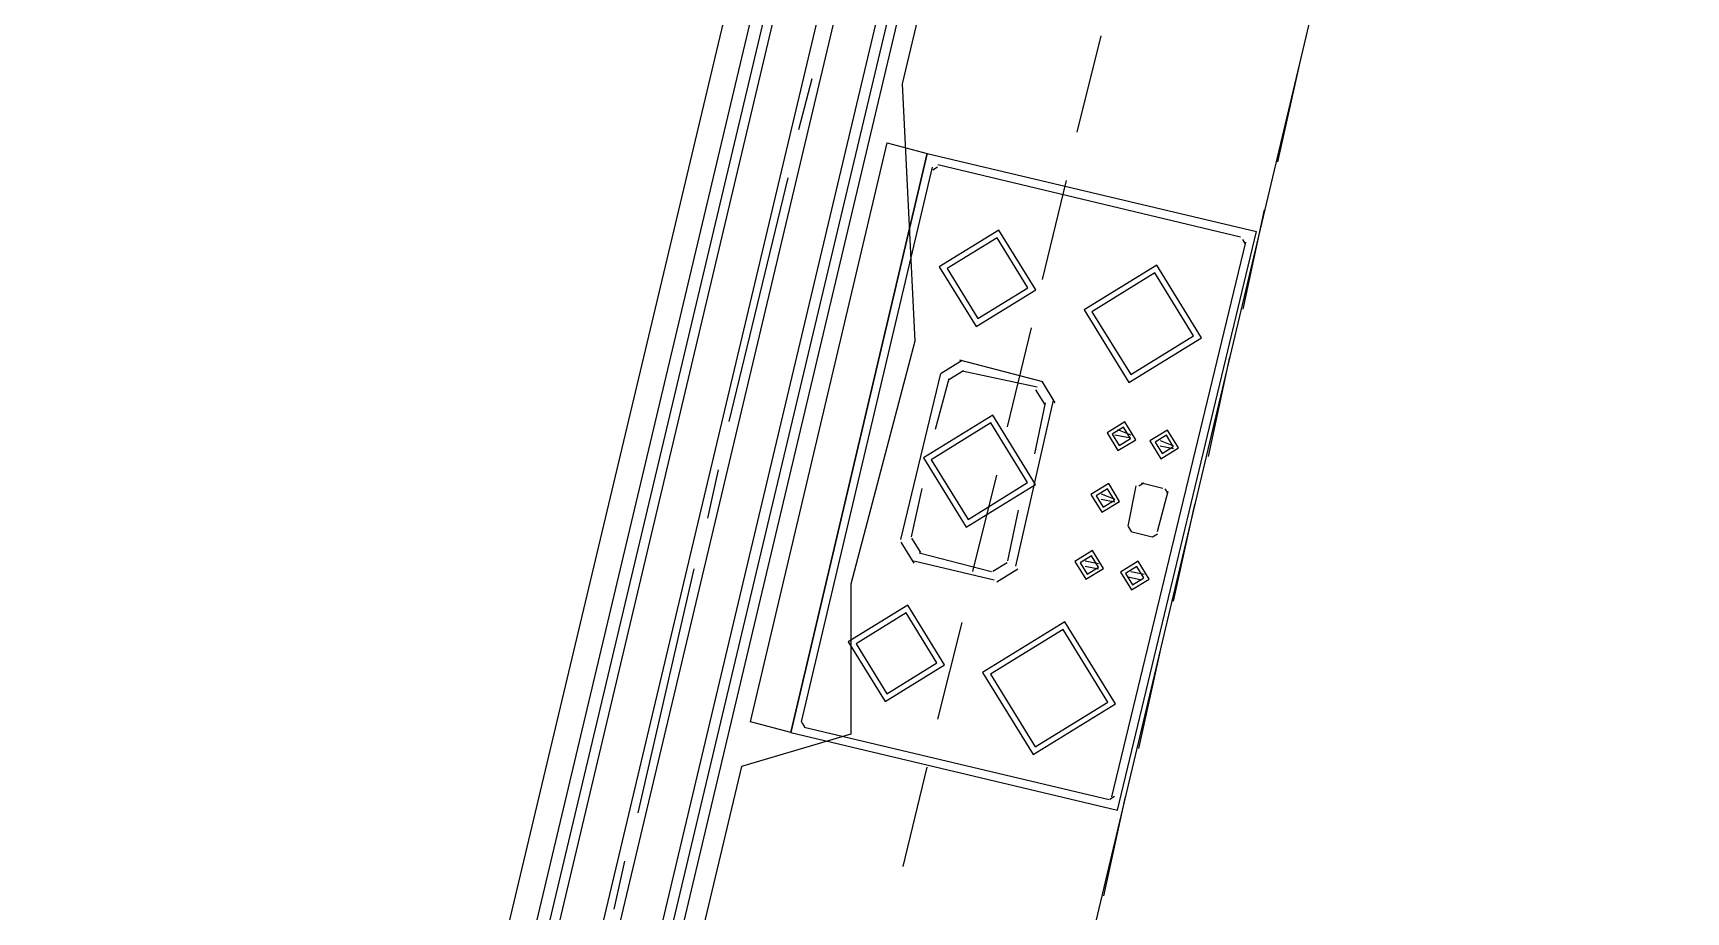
# Model space of a CAD drawing. Header units: feet. Extents: x -84 to 198, y -22 to 181.
# Drawn here: x 57.72 to 65.95, y 23.04 to 27.42 of the extents above; entities that cross this region are included whole.
import ezdxf

# ---------------------------------------------------------------- set-up
doc = ezdxf.new("R2010")
doc.units = ezdxf.units.FT
doc.layers.add('A-AREA-UNIDAD', color=30, linetype='CONTINUOUS')
doc.layers.add('A-LINEA', color=7, linetype='CONTINUOUS')

msp = doc.modelspace()

# ---------------------------------------------------------------- linework, layer by layer
at = {"layer": 'A-AREA-UNIDAD'}
for points in [[(66.368, 41.5289), (65.52, 41.7244), (62.048, 27.1644), (62.112, 25.8844), (61.792, 24.6756), (61.792, 23.9289), (61.248, 23.7689), (59.648, 17.0489), (59.76, 16.7644), (60.32, 16.7289), (59.968, 8.32), (67.168, 8.1956)], [(37.2, 10.7556), (42.56, 9.7956), (42.848, 9.9556), (45.792, 9.8489), (45.84, 9.6356), (51.712, 8.9244), (59.36, 8.3556), (59.76, 16.5156), (57.632, 16.7289), (57.6, 17.76), (57.728, 17.92), (58.912, 18.0444), (61.84, 30.3289)]]:
    msp.add_lwpolyline(points, dxfattribs=at)
at = {"layer": 'A-LINEA'}
for p, q in [((59.04, 17.7244), (64.8533, 42.1911)), ((59.08, 17.6711), (64.8933, 42.1778)), ((59.24, 17.4444), (65.1067, 42.1244)), ((59.3067, 17.3644), (65.1867, 42.1111)), ((59.4667, 17.1511), (65.3867, 42.0578)), ((59.5067, 17.0978), (65.44, 42.0444)), ((59.5467, 17.0311), (65.48, 42.0311)), ((58.9867, 17.7778), (64.0533, 39.0844)), ((61.6, 17.0444), (65.56, 33.7111)), ((62.92, 26.9244), (63.04, 27.4044)), ((63.92, 26.7778), (64.0267, 27.2578)), ((61.5333, 26.9378), (61.6, 27.1911)), ((61.4933, 23.9378), (62.1733, 26.8178)), ((62.1733, 26.8178), (63.8133, 26.4311)), ((62.2267, 26.7644), (63.7333, 26.4044)), ((61.1867, 25.4844), (61.48, 26.6978)), ((61.5467, 23.9911), (62.2, 26.7511)), ((62.2246, 26.7506), (62.2005, 26.7357)), ((62.7467, 26.1911), (62.8667, 26.6844)), ((63.7467, 26.0444), (63.8533, 26.5378)), ((63.12, 23.5511), (63.8133, 26.4311)), ((63.0933, 23.6178), (63.76, 26.3778)), ((63.7595, 26.3665), (63.7446, 26.3906)), ((62.5733, 25.4578), (62.6933, 25.9511)), ((62.3467, 25.7888), (62.2423, 25.7245)), ((62.3333, 25.7911), (62.7467, 25.6844)), ((63.5733, 25.3111), (63.68, 25.8044)), ((62.24, 25.7244), (62.04, 24.8978)), ((62.28, 25.6978), (62.2133, 25.4444)), ((62.3539, 25.7362), (62.2816, 25.6917)), ((62.3467, 25.7378), (62.72, 25.6578)), ((62.7584, 25.5706), (62.7139, 25.6428)), ((62.811, 25.5777), (62.7467, 25.6821)), ((62.8, 25.5911), (62.6133, 24.7644)), ((62.76, 25.5778), (62.7067, 25.3244)), ((63.12, 25.4444), (63.1867, 25.4178)), ((63.1067, 25.4178), (63.1867, 25.4044)), ((63.12, 25.4311), (63.12, 25.4311)), ((63.3333, 25.3911), (63.4, 25.3644)), ((63.3333, 25.3778), (63.3333, 25.3778)), ((63.3333, 25.3644), (63.4, 25.3511)), ((61.08, 25.0044), (61.1333, 25.2444)), ((62.4, 24.7378), (62.52, 25.2178)), ((62.1467, 25.1511), (62.0933, 24.9111)), ((63.04, 25.1244), (63.1067, 25.0978)), ((63.04, 25.1111), (63.04, 25.1111)), ((63.1733, 24.9644), (63.2133, 25.1644)), ((63.2513, 25.1772), (63.2272, 25.1624)), ((63.3467, 25.1511), (63.24, 25.1778)), ((63.32, 24.9378), (63.3733, 25.1378)), ((63.3728, 25.1265), (63.358, 25.1506)), ((62.6267, 25.0444), (62.5733, 24.7911)), ((63.04, 25.0978), (63.1067, 25.0844)), ((63.4, 24.5911), (63.5067, 25.0711)), ((63.1739, 24.9624), (63.1887, 24.9383)), ((62.0423, 24.8845), (62.1066, 24.7801)), ((62.095, 24.905), (62.1395, 24.8327)), ((63.1867, 24.9378), (63.2933, 24.9111)), ((63.2954, 24.9117), (63.3195, 24.9265)), ((62.1067, 24.7911), (62.5067, 24.6978)), ((62.1333, 24.8311), (62.4933, 24.7378)), ((62.4995, 24.7394), (62.5717, 24.7839)), ((62.96, 24.7911), (63.0267, 24.7778)), ((62.96, 24.7778), (62.96, 24.7778)), ((60.7333, 23.5378), (61.0133, 24.7511)), ((62.52, 24.6868), (62.6243, 24.7511)), ((62.96, 24.7644), (63.0267, 24.7511)), ((63.1733, 24.7244), (63.1733, 24.7244)), ((63.1733, 24.7111), (63.24, 24.6978)), ((63.1867, 24.7378), (63.2533, 24.7244)), ((62.2267, 24.0044), (62.3467, 24.4844)), ((63.2267, 23.8578), (63.3333, 24.3378)), ((61.5472, 23.9891), (61.562, 23.965)), ((61.56, 23.9644), (63.08, 23.6044)), ((61.4933, 23.9378), (63.12, 23.5511)), ((62.0533, 23.2711), (62.1733, 23.7644)), ((63.0533, 23.1244), (63.16, 23.6178)), ((63.082, 23.605), (63.1061, 23.6198)), ((60.6133, 23.0578), (60.6667, 23.2978))]:
    msp.add_line(p, q, dxfattribs=at)
for points in [[(61.2933, 23.9911), (61.9733, 26.8711), (62.1733, 26.8178), (61.4933, 23.9378), (61.2933, 23.9911)], [(62.4163, 25.9578), (62.7133, 26.1407), (62.5304, 26.4378), (62.2334, 26.2548), (62.4163, 25.9578)], [(62.4255, 25.9967), (62.6744, 26.15), (62.5211, 26.3988), (62.2723, 26.2456), (62.4255, 25.9967)], [(63.1773, 25.6792), (63.5385, 25.9017), (63.316, 26.263), (62.9548, 26.0405), (63.1773, 25.6792)], [(63.1865, 25.7182), (63.4996, 25.911), (63.3068, 26.2241), (62.9937, 26.0312), (63.1865, 25.7182)], [(62.367, 24.9589), (62.7122, 25.1715), (62.4996, 25.5167), (62.1544, 25.3041), (62.367, 24.9589)], [(62.3763, 24.9978), (62.6733, 25.1807), (62.4904, 25.4778), (62.1934, 25.2948), (62.3763, 24.9978)], [(63.123, 25.3398), (63.2113, 25.3942), (63.157, 25.4825), (63.0687, 25.4281), (63.123, 25.3398)], [(63.1292, 25.3657), (63.1854, 25.4003), (63.1508, 25.4565), (63.0946, 25.4219), (63.1292, 25.3657)], [(63.3364, 25.2998), (63.4247, 25.3542), (63.3703, 25.4425), (63.282, 25.3881), (63.3364, 25.2998)], [(63.3425, 25.3257), (63.3987, 25.3603), (63.3641, 25.4165), (63.3079, 25.3819), (63.3425, 25.3257)], [(63.043, 25.0331), (63.1313, 25.0875), (63.077, 25.1758), (62.9887, 25.1214), (63.043, 25.0331)], [(63.0492, 25.059), (63.1054, 25.0937), (63.0708, 25.1498), (63.0146, 25.1152), (63.0492, 25.059)], [(62.963, 24.6998), (63.0513, 24.7542), (62.997, 24.8425), (62.9087, 24.7881), (62.963, 24.6998)], [(62.9692, 24.7257), (63.0254, 24.7603), (62.9908, 24.8165), (62.9346, 24.7819), (62.9692, 24.7257)], [(63.1897, 24.6464), (63.278, 24.7008), (63.2236, 24.7891), (63.1353, 24.7347), (63.1897, 24.6464)], [(63.1959, 24.6724), (63.2521, 24.707), (63.2175, 24.7632), (63.1613, 24.7286), (63.1959, 24.6724)], [(61.963, 24.0911), (62.26, 24.2741), (62.077, 24.5711), (61.78, 24.3882), (61.963, 24.0911)], [(61.9722, 24.13), (62.2211, 24.2833), (62.0678, 24.5322), (61.8189, 24.3789), (61.9722, 24.13)], [(62.7014, 23.827), (63.1108, 24.0792), (62.8586, 24.4886), (62.4492, 24.2364), (62.7014, 23.827)], [(62.7106, 23.8659), (63.0719, 24.0884), (62.8494, 24.4496), (62.4881, 24.2271), (62.7106, 23.8659)]]:
    msp.add_lwpolyline(points, dxfattribs=at)

doc.saveas('drawing.dxf')
